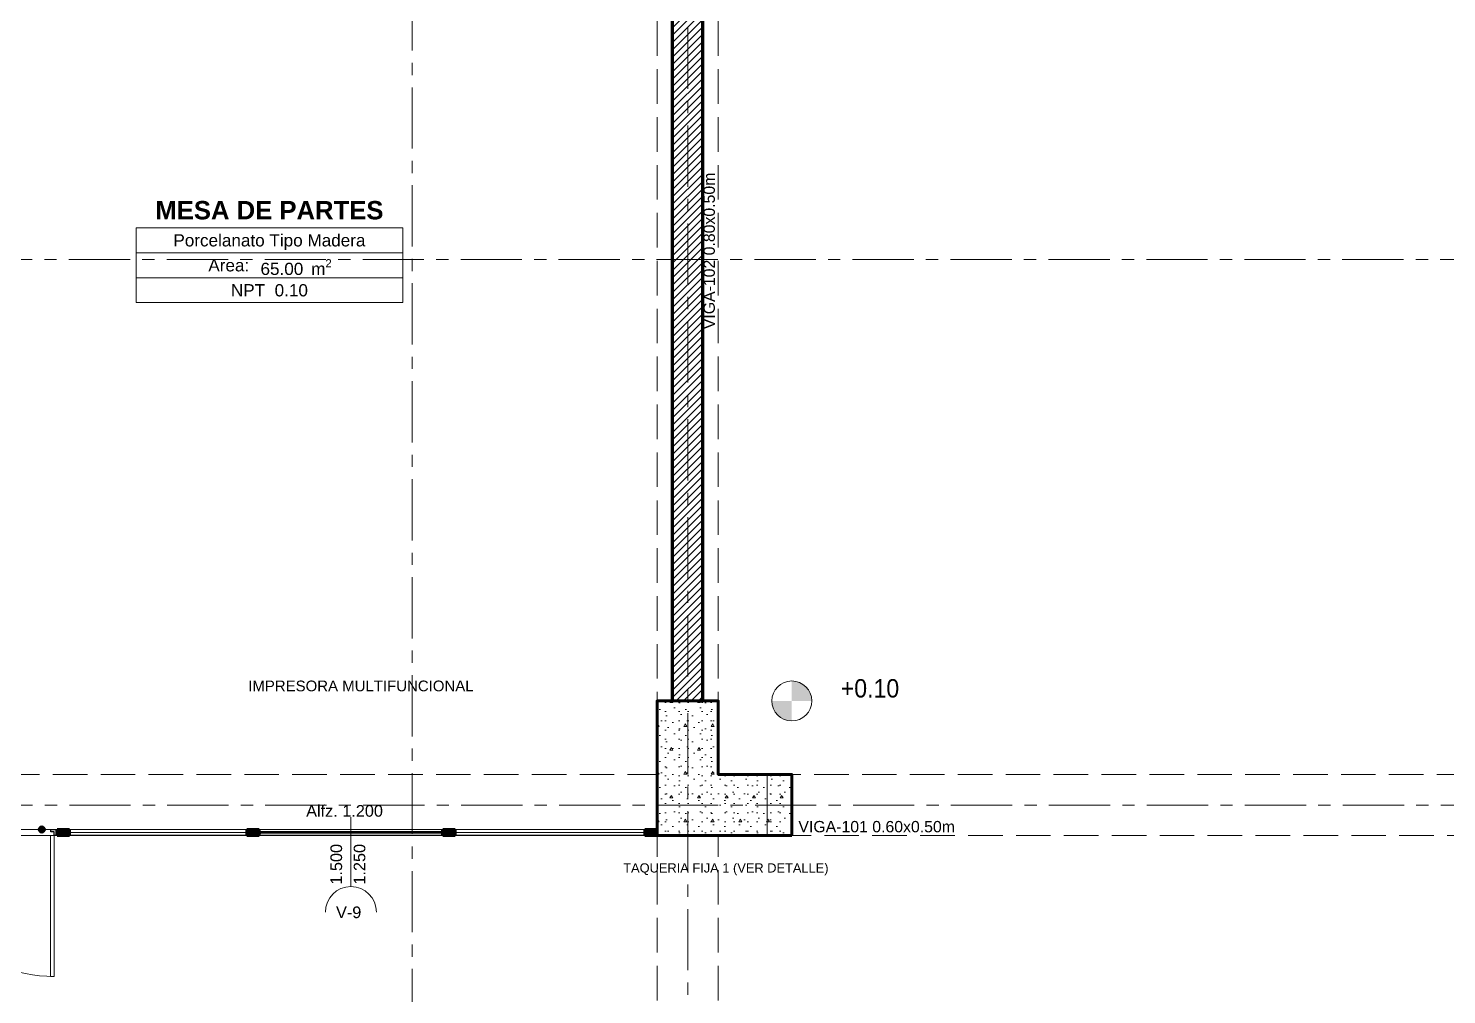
# Model space of a CAD drawing. Header units: inches. Extents: x 2704.1 to 2801.6, y 2415.6 to 2497.
# Drawn here: x 2730.79 to 2742.37, y 2453.79 to 2461.68 of the extents above; entities that cross this region are included whole.
import ezdxf

# ---------------------------------------------------------------- set-up
doc = ezdxf.new("R2010")
doc.units = ezdxf.units.IN
doc.set_wipeout_variables(frame=1)
for name, pattern in [('Hidden Line', [0.391222, 0.282222, -0.109]), ('Punto & Raya', [0.65, 0.5, -0.075, 0, -0.075]), ('Wipeout_Contour', [1, 0, -1])]:
    doc.linetypes.add(name, pattern=pattern)
for name, color, linetype in [('02 _ ARQ _ ALB _ Ejes Generales', 7, 'Continuous'), ('02 _ ARQ _ ALB _ Muros Interiores', 7, 'Continuous'), ('02 _ ARQ _ ZON _ Espacio.3D', 7, 'Continuous'), ('08 _ STR _ EXT _ 06 Columnas', 7, 'Continuous'), ('08 _ STR _ EXT _ 09 Vigas', 7, 'Continuous'), ('Acabado - Muros', 7, 'Continuous'), ('Estructura - 04 MURO', 7, 'Continuous'), ('Marcador - Secciones', 251, 'Continuous'), ('Notas - Etiquetas', 251, 'Continuous')]:
    doc.layers.add(name, color=color, linetype=linetype)
doc.layers.add('pulsador', color=4, linetype='Continuous', lineweight=40)
doc.styles.add('Estilo_Generado_1', font='swisseb.ttf')
doc.styles.add('Estilo_Generado_4', font='swisse.ttf')
doc.styles.add('Estilo_Generado_7', font='swisse.ttf')

# ---------------------------------------------------------------- blocks, each defined once
blk = doc.blocks.new('pulsador')
at = {"layer": 'pulsador', "lineweight": 40}
h = blk.add_hatch(color=4, dxfattribs=at)
h.dxf.hatch_style = 1
h.paths.add_polyline_path([(246.231, 46.088, 1), (246.279, 46.088, 1)])
h.paths.add_polyline_path([(246.279, 46.088, -1), (246.232, 46.088, -1)], flags=16)
h.paths.add_polyline_path([(246.271, 46.088, -1), (246.239, 46.088, -1)], flags=0)
at = {"layer": 'pulsador'}
h = blk.add_hatch(color=4, dxfattribs=at)
h.dxf.hatch_style = 1
h.paths.add_polyline_path([(246.239, 46.088, 1), (246.271, 46.088, 1)])
at = {"layer": 'pulsador', "color": 4, "lineweight": 50}
blk.add_circle((246.255, 46.088), 0.0238, dxfattribs=at)
at = {"layer": 'pulsador', "color": 4, "lineweight": 40}
blk.add_circle((246.255, 46.088), 0.0235, dxfattribs=at)
at = {"layer": 'pulsador', "color": 4}
blk.add_circle((246.255, 46.088), 0.0159, dxfattribs=at)

msp = doc.modelspace()

# ---------------------------------------------------------------- hatches: boundary and pattern name
at = {"linetype": 'Continuous', "lineweight": 13, "true_color": 0x636466}
for points in [[(2737.026, 2456.186), (2737.188, 2456.186), (2737.176, 2456.248), (2737.141, 2456.301), (2737.088, 2456.336), (2737.026, 2456.348)], [(2737.026, 2456.186), (2736.863, 2456.186), (2736.875, 2456.124), (2736.911, 2456.071), (2736.963, 2456.036), (2737.026, 2456.023)]]:
    msp.add_hatch(color=251, dxfattribs=at).paths.add_polyline_path(points)

# ---------------------------------------------------------------- linework, layer by layer
at = {"color": 251, "linetype": 'Continuous', "lineweight": 13, "true_color": 0x636466}
msp.add_circle((2737.026, 2456.186), 0.163, dxfattribs=at)
at = {"layer": '02 _ ARQ _ ALB _ Ejes Generales', "color": 251, "linetype": 'Punto & Raya', "lineweight": 13}
msp.add_line((2768.426, 2455.336), (2717.701, 2455.336), dxfattribs=at)
at = {"layer": '02 _ ARQ _ ALB _ Muros Interiores', "color": 165, "linetype": 'Continuous', "lineweight": 15}
for p, q in [((2733.426, 2454.669), (2733.426, 2455.236)), ((2731.001, 2455.086), (2730.971, 2455.086)), ((2730.971, 2455.086), (2730.971, 2453.936)), ((2731.001, 2453.936), (2731.001, 2455.086)), ((2734.176, 2455.136), (2732.676, 2455.136)), ((2734.176, 2455.086), (2732.676, 2455.086)), ((2734.166, 2455.121), (2732.686, 2455.121)), ((2734.166, 2455.111), (2732.686, 2455.111)), ((2732.686, 2455.101), (2734.166, 2455.101)), ((2730.971, 2453.936), (2731.001, 2453.936))]:
    msp.add_line(p, q, dxfattribs=at)
at = {"layer": '02 _ ARQ _ ALB _ Muros Interiores', "color": 165, "linetype": 'Continuous', "lineweight": 25}
for p, q in [((2730.976, 2455.116), (2730.976, 2455.136)), ((2730.976, 2455.136), (2731.026, 2455.136)), ((2731.001, 2455.116), (2730.976, 2455.116)), ((2731.001, 2455.086), (2731.001, 2455.116)), ((2731.026, 2455.086), (2731.001, 2455.086)), ((2731.026, 2455.136), (2731.026, 2455.086)), ((2732.686, 2455.121), (2732.676, 2455.121)), ((2732.676, 2455.101), (2732.686, 2455.101)), ((2732.686, 2455.101), (2732.686, 2455.121)), ((2734.176, 2455.121), (2734.166, 2455.121)), ((2734.166, 2455.121), (2734.166, 2455.101)), ((2734.166, 2455.101), (2734.176, 2455.101))]:
    msp.add_line(p, q, dxfattribs=at)
at = {"layer": '02 _ ARQ _ ALB _ Muros Interiores', "color": 7, "linetype": 'Continuous', "lineweight": 80}
for p, q in [((2731.026, 2455.086), (2731.026, 2455.136)), ((2732.676, 2455.086), (2732.676, 2455.136)), ((2734.176, 2455.086), (2734.176, 2455.136))]:
    msp.add_line(p, q, dxfattribs=at)
at = {"layer": '02 _ ARQ _ ALB _ Muros Interiores', "color": 251, "linetype": 'Continuous', "lineweight": 13, "flags": 128}
msp.add_lwpolyline([(2733.634, 2454.461, 1), (2733.217, 2454.461)], format="xyb", dxfattribs=at)
at = {"layer": '02 _ ARQ _ ALB _ Muros Interiores', "color": 175, "linetype": 'Continuous', "lineweight": 15}
msp.add_arc((2731.001, 2455.086), 1.15, 180, 270, dxfattribs=at)
at = {"layer": '02 _ ARQ _ ZON _ Espacio.3D', "color": 252, "linetype": 'Continuous', "lineweight": 13}
for p, q in [((2731.671, 2460.049), (2731.671, 2459.439)), ((2731.671, 2460.049), (2733.85, 2460.049)), ((2733.85, 2459.439), (2733.85, 2460.049)), ((2731.671, 2459.846), (2733.85, 2459.846)), ((2731.671, 2459.642), (2733.85, 2459.642)), ((2733.85, 2459.439), (2731.671, 2459.439))]:
    msp.add_line(p, q, dxfattribs=at)
at = {"layer": '02 _ ARQ _ ZON _ Espacio.3D', "color": 254, "linetype": 'Continuous', "lineweight": 0, "flags": 128}
msp.add_lwpolyline([(2756.526, 2465.036), (2750.626, 2465.036), (2750.626, 2464.786), (2750.426, 2464.786), (2750.426, 2464.386), (2749.926, 2464.386), (2749.926, 2464.786), (2749.726, 2464.786), (2749.726, 2465.036), (2743.826, 2465.036), (2743.826, 2464.786), (2743.426, 2464.786), (2743.426, 2464.386), (2742.926, 2464.386), (2742.926, 2465.036), (2736.426, 2465.036), (2736.426, 2464.386), (2736.299, 2464.386), (2736.299, 2456.186), (2736.426, 2456.186), (2736.426, 2455.586), (2736.826, 2455.586), (2736.826, 2455.086), (2721.926, 2455.086)], dxfattribs=at)
msp.add_lwpolyline([(2729.426, 2464.786), (2729.426, 2464.386), (2729.426, 2456.386), (2729.426, 2455.586), (2729.826, 2455.586), (2729.826, 2455.136), (2735.926, 2455.136), (2735.926, 2456.186), (2736.051, 2456.186), (2736.051, 2464.386), (2735.926, 2464.386), (2735.926, 2464.786), (2735.526, 2464.786), (2735.526, 2465.036), (2729.826, 2465.036), (2729.826, 2464.786)], close=True, dxfattribs=at)
at = {"layer": '08 _ STR _ EXT _ 09 Vigas', "color": 251, "linetype": 'Hidden Line', "lineweight": 13}
for p, q in [((2735.926, 2455.586), (2735.926, 2464.786)), ((2736.426, 2455.586), (2736.426, 2464.786)), ((2729.426, 2455.586), (2735.926, 2455.586)), ((2736.426, 2455.586), (2742.926, 2455.586)), ((2735.926, 2442.786), (2735.926, 2455.086)), ((2736.426, 2442.786), (2736.426, 2455.086))]:
    msp.add_line(p, q, dxfattribs=at)
at = {"layer": 'Acabado - Muros', "color": 7, "linetype": 'Continuous', "lineweight": 60}
for p, q in [((2731.026, 2455.136), (2731.026, 2455.086)), ((2732.676, 2455.136), (2732.676, 2455.086)), ((2734.176, 2455.136), (2734.176, 2455.086)), ((2735.926, 2455.136), (2735.926, 2455.086))]:
    msp.add_line(p, q, dxfattribs=at)
at = {"layer": 'Marcador - Secciones', "color": 251, "linetype": 'Punto & Raya', "lineweight": 13}
msp.add_line((2733.926, 2471.597), (2733.926, 2426.274), dxfattribs=at)

# ---------------------------------------------------------------- block references
at = {"color": 4, "lineweight": 40}
msp.add_blockref('pulsador', (2484.646, 2409.048), dxfattribs=at)

# ---------------------------------------------------------------- texts
at = {"color": 251, "lineweight": 13, "true_color": 0x636466, "insert": (2737.426, 2456.212), "char_height": 0.15, "attachment_point": 7, "style": 'Estilo_Generado_4'}
msp.add_mtext('\\A1;{\\W0.900000x;\\pql;\\fSwis721 Ex BT|b0|i0|c0|p34;+0.10}', dxfattribs=at)
at = {"layer": '02 _ ARQ _ ALB _ Muros Interiores', "color": 251, "lineweight": 25, "char_height": 0.095, "attachment_point": 7, "style": 'Estilo_Generado_4'}
for s, insert in [('\\A1;{\\pql;\\pt0;\\fSwis721 Ex BT|b0|i0|c0|p34;Alfz. 1.200\\fSwis721 Ex BT|b0|i0|c0|p34;\\A1{\\H.66x;\\S^  ;}\\fSwis721 Ex BT|b0|i0|c0|p34;\\fSwis721 Ex BT|b0|i0|c0|p34;}', (2733.06, 2455.213)), ('\\A1;{\\pql;\\pt0;\\fSwis721 Ex BT|b0|i0|c0|p34;V-9\\fSwis721 Ex BT|b0|i0|c0|p34;\\fSwis721 Ex BT|b0|i0|c0|p34;\\fSwis721 Ex BT|b0|i0|c0|p34;}', (2733.304, 2454.411))]:
    msp.add_mtext(s, dxfattribs=dict(at, insert=insert))
at = {"layer": '02 _ ARQ _ ALB _ Muros Interiores', "color": 251, "lineweight": 25, "char_height": 0.095, "attachment_point": 7, "rotation": 90, "style": 'Estilo_Generado_4'}
for s, insert in [('\\A1;{\\pql;\\pt0;\\fSwis721 Ex BT|b0|i0|c0|p34;1.500\\fSwis721 Ex BT|b0|i0|c0|p34;\\A1{\\H.66x;\\S^  ;}\\fSwis721 Ex BT|b0|i0|c0|p34;\\fSwis721 Ex BT|b0|i0|c0|p34;}', (2733.381, 2454.686)), ('\\A1;{\\pql;\\pt0;\\fSwis721 Ex BT|b0|i0|c0|p34;1.250\\fSwis721 Ex BT|b0|i0|c0|p34;\\A1{\\H.66x;\\S^  ;}\\fSwis721 Ex BT|b0|i0|c0|p34;\\fSwis721 Ex BT|b0|i0|c0|p34;}', (2733.571, 2454.686))]:
    msp.add_mtext(s, dxfattribs=dict(at, insert=insert))
at = {"layer": '02 _ ARQ _ ZON _ Espacio.3D', "color": 252, "lineweight": 25, "attachment_point": 2}
for s, insert, char_height, style in [('\\A1;{\\pqc;\\pt0;\\fSwis721 Ex BT|b1|i0|c0|p34;MESA DE PARTES}', (2732.76, 2460.269), 0.15, 'Estilo_Generado_1'), ('\\A1;{\\pqc;\\pt0;\\fSwis721 Ex BT|b0|i0|c238|p34;Porcelanato Tipo Madera}', (2732.76, 2459.998), 0.1, 'Estilo_Generado_7'), ('\\A1;{\\pqc;\\pt0;\\fSwis721 Ex BT|b0|i0|c238|p34;Area: }', (2732.428, 2459.794), 0.1, 'Estilo_Generado_7'), ('\\A1;{\\pqc;\\pt0,0.3;\\fSwis721 Ex BT|b0|i0|c238|p34;65.00\\fSwis721 Ex BT|b0|i0|c238|p34;\\A1{\\H.66x;\\S^  ;}\\fSwis721 Ex BT|b0|i0|c238|p34; m\\fSwis721 Ex BT|b0|i0|c238|p34;\\A1{\\H.66x;\\S2^  ;}}', (2732.978, 2459.794), 0.1, 'Estilo_Generado_7'), ('\\A1;{\\pqc;\\pt0;\\fSwis721 Ex BT|b0|i0|c238|p34;NPT  0.10}', (2732.76, 2459.59), 0.1, 'Estilo_Generado_7')]:
    msp.add_mtext(s, dxfattribs=dict(at, insert=insert, char_height=char_height, style=style))
at = {"layer": 'Notas - Etiquetas', "color": 8, "linetype": 'Continuous', "lineweight": 35, "insert": (2732.587, 2456.308), "char_height": 0.0875, "attachment_point": 4, "style": 'Estilo_Generado_4'}
msp.add_mtext('\\A1;{\\pql;\\fSwis721 Ex BT|b0|i0|c0|p34;IMPRESORA MULTIFUNCIONAL}', dxfattribs=at)
at = {"layer": 'Notas - Etiquetas', "color": 8, "linetype": 'Continuous', "lineweight": 13, "style": 'Estilo_Generado_4'}
for s, insert, char_height, attachment_point in [('\\A1;{\\pql;\\fSwis721 Ex BT|b0|i0|c0|p34;VIGA-101\\fSwis721 Ex BT|b0|i0|c0|p34; \\fSwis721 Ex BT|b0|i0|c0|p34;0.60\\fSwis721 Ex BT|b0|i0|c0|p34;x\\fSwis721 Ex BT|b0|i0|c0|p34;0.50\\fSwis721 Ex BT|b0|i0|c0|p34;m}', (2737.08, 2455.112), 0.0925, 7), ('\\A1;{\\pqr;\\fSwis721 Ex BT|b0|i0|c0|p34;TAQUERIA FIJA 1 (VER DETALLE)\\fSwis721 Ex BT|b0|i0|c0|p34; }', (2737.326, 2454.811), 0.075, 6)]:
    msp.add_mtext(s, dxfattribs=dict(at, insert=insert, char_height=char_height, attachment_point=attachment_point))

# ---------------------------------------------------------------- next in the draw order: wipeouts: each hides what was drawn before it
at = {"color": 254, "linetype": 'Wipeout_Contour', "lineweight": 0, "ltscale": 141.119414}
msp.add_wipeout([(2732.576, 2455.086), (2732.576, 2455.136), (2731.126, 2455.136), (2731.126, 2455.086)], dxfattribs=at).dxf.layer = 'Acabado - Muros'
at = {"color": 254, "linetype": 'Wipeout_Contour', "lineweight": 0, "ltscale": 148.401896}
msp.add_wipeout([(2735.826, 2455.086), (2735.826, 2455.136), (2734.276, 2455.136), (2734.276, 2455.086)], dxfattribs=at).dxf.layer = 'Acabado - Muros'
at = {"color": 254, "linetype": 'Wipeout_Contour', "lineweight": 0, "ltscale": 168.062022}
msp.add_wipeout([(2736.049, 2456.186), (2736.299, 2456.186), (2736.299, 2464.386), (2736.049, 2464.386)], dxfattribs=at).dxf.layer = 'Estructura - 04 MURO'

# ---------------------------------------------------------------- next in the draw order: hatches: boundary and pattern name
at = {"layer": '08 _ STR _ EXT _ 06 Columnas', "linetype": 'Continuous', "lineweight": 9}
h = msp.add_hatch(dxfattribs=at)
h.set_pattern_fill('HORMIGÓN_EN_MASA_0002', style=0, pattern_type=2)
h.set_pattern_definition([(0, (2712.85563, 2425.38577), (0, 0.3897114), [0.024375, -0.200625]), (0, (2712.96813, 2425.58063), (0, 0.3897114), [0.024375, -0.200625]), (60, (2712.85563, 2425.38577), (-0.3375, 0.1948557), [0.024375, -0.200625]), (60, (2713.08063, 2425.38577), (-0.3375, 0.1948557), [0.024375, -0.200625]), (120, (2712.88, 2425.38577), (0.3375, 0.1948557), [0.024375, -0.200625]), (120, (2713.105, 2425.38577), (0.3375, 0.1948557), [0.024375, -0.200625]), (0, (2712.85563, 2425.42327), (0, 0.075), [0, -0.075, 0, -0.1125]), (45, (2712.89313, 2425.42327), (-0.05303301, 0.05303301), [0, -0.05625, 0, -0.09375])])
h.paths.add_polyline_path([(2737.026, 2455.086), (2737.026, 2455.586), (2736.426, 2455.586), (2736.426, 2456.186), (2735.926, 2456.186), (2735.926, 2455.086)])
at = {"layer": 'Estructura - 04 MURO', "linetype": 'Continuous', "lineweight": 5}
h = msp.add_hatch(dxfattribs=at)
h.set_pattern_fill('LADRILLO_COMÚN_0002', color=252, style=0, pattern_type=2)
h.set_pattern_definition([(45, (2712.85563, 2425.385773), (-0.03005204, 0.03005204), [])])
h.paths.add_polyline_path([(2736.049, 2456.186), (2736.299, 2456.186), (2736.299, 2464.386), (2736.049, 2464.386)])

# ---------------------------------------------------------------- next in the draw order: linework, layer by layer
at = {"layer": '02 _ ARQ _ ALB _ Ejes Generales', "color": 251, "linetype": 'Punto & Raya', "lineweight": 13}
msp.add_line((2736.176, 2471.286), (2736.176, 2427.436), dxfattribs=at)
at = {"layer": '08 _ STR _ EXT _ 06 Columnas', "color": 7, "linetype": 'Continuous', "lineweight": 60, "flags": 128}
msp.add_lwpolyline([(2737.026, 2455.086), (2735.926, 2455.086), (2735.926, 2456.186), (2736.426, 2456.186), (2736.426, 2455.586), (2737.026, 2455.586)], close=True, dxfattribs=at)
at = {"layer": 'Acabado - Muros', "color": 251, "linetype": 'Continuous', "lineweight": 13, "flags": 128}
for points in [[(2731.126, 2455.136), (2732.576, 2455.136)], [(2731.126, 2455.086), (2732.576, 2455.086)], [(2734.276, 2455.136), (2735.826, 2455.136)], [(2734.276, 2455.086), (2735.826, 2455.086)]]:
    msp.add_lwpolyline(points, dxfattribs=at)
at = {"layer": 'Estructura - 04 MURO', "color": 7, "linetype": 'Continuous', "lineweight": 80, "flags": 128}
for points in [[(2736.049, 2464.386), (2736.049, 2456.186)], [(2736.299, 2456.186), (2736.299, 2464.386)]]:
    msp.add_lwpolyline(points, dxfattribs=at)
at = {"layer": 'Marcador - Secciones', "color": 251, "linetype": 'Punto & Raya', "lineweight": 13}
msp.add_line((2717.522, 2459.792), (2768.796, 2459.792), dxfattribs=at)

# ---------------------------------------------------------------- next in the draw order: texts
at = {"layer": 'Notas - Etiquetas', "color": 8, "linetype": 'Continuous', "lineweight": 13, "insert": (2736.399, 2459.222), "char_height": 0.0925, "attachment_point": 7, "rotation": 90, "style": 'Estilo_Generado_4'}
msp.add_mtext('\\A1;{\\pql;\\fSwis721 Ex BT|b0|i0|c0|p34;VIGA-102\\fSwis721 Ex BT|b0|i0|c0|p34; \\fSwis721 Ex BT|b0|i0|c0|p34;0.80\\fSwis721 Ex BT|b0|i0|c0|p34;x\\fSwis721 Ex BT|b0|i0|c0|p34;0.50\\fSwis721 Ex BT|b0|i0|c0|p34;m}', dxfattribs=at)

# ---------------------------------------------------------------- next in the draw order: wipeouts: each hides what was drawn before it
at = {"color": 254, "linetype": 'Wipeout_Contour', "lineweight": 0, "ltscale": 141.086084}
msp.add_wipeout([(2732.576, 2455.091), (2732.576, 2455.111), (2731.126, 2455.111), (2731.126, 2455.091)], dxfattribs=at).dxf.layer = 'Acabado - Muros'
at = {"color": 254, "linetype": 'Wipeout_Contour', "lineweight": 0, "ltscale": 148.37022}
msp.add_wipeout([(2735.826, 2455.091), (2735.826, 2455.111), (2734.276, 2455.111), (2734.276, 2455.091)], dxfattribs=at).dxf.layer = 'Acabado - Muros'

# ---------------------------------------------------------------- next in the draw order: hatches: boundary and pattern name
at = {"layer": 'Acabado - Muros', "linetype": 'Continuous', "lineweight": 0}
for points in [[(2731.126, 2455.086), (2731.126, 2455.136), (2731.026, 2455.136), (2731.026, 2455.086)], [(2732.576, 2455.086), (2732.676, 2455.086), (2732.676, 2455.136), (2732.576, 2455.136)], [(2734.276, 2455.086), (2734.276, 2455.136), (2734.176, 2455.136), (2734.176, 2455.086)], [(2735.826, 2455.086), (2735.926, 2455.086), (2735.926, 2455.136), (2735.826, 2455.136)]]:
    msp.add_hatch(color=254, dxfattribs=at).paths.add_polyline_path(points)

# ---------------------------------------------------------------- next in the draw order: linework, layer by layer
at = {"layer": '08 _ STR _ EXT _ 09 Vigas', "color": 251, "linetype": 'Hidden Line', "lineweight": 13}
msp.add_line((2722.426, 2455.086), (2763.926, 2455.086), dxfattribs=at)
at = {"layer": 'Acabado - Muros', "color": 7, "linetype": 'Continuous', "lineweight": 60}
for p, q in [((2731.126, 2455.136), (2731.026, 2455.136)), ((2731.126, 2455.086), (2731.026, 2455.086)), ((2731.126, 2455.136), (2731.126, 2455.086)), ((2732.576, 2455.136), (2732.576, 2455.086)), ((2732.676, 2455.136), (2732.576, 2455.136)), ((2732.676, 2455.086), (2732.576, 2455.086)), ((2734.276, 2455.136), (2734.176, 2455.136)), ((2734.276, 2455.086), (2734.176, 2455.086)), ((2734.276, 2455.136), (2734.276, 2455.086)), ((2735.826, 2455.136), (2735.826, 2455.086)), ((2735.926, 2455.136), (2735.826, 2455.136)), ((2735.926, 2455.086), (2735.826, 2455.086))]:
    msp.add_line(p, q, dxfattribs=at)
at = {"layer": 'Acabado - Muros', "color": 7, "linetype": 'Continuous', "lineweight": 13, "flags": 128}
for points in [[(2732.576, 2455.091), (2732.576, 2455.111), (2731.126, 2455.111), (2731.126, 2455.091)], [(2735.826, 2455.091), (2735.826, 2455.111), (2734.276, 2455.111), (2734.276, 2455.091)]]:
    msp.add_lwpolyline(points, close=True, dxfattribs=at)

doc.saveas('drawing.dxf')
